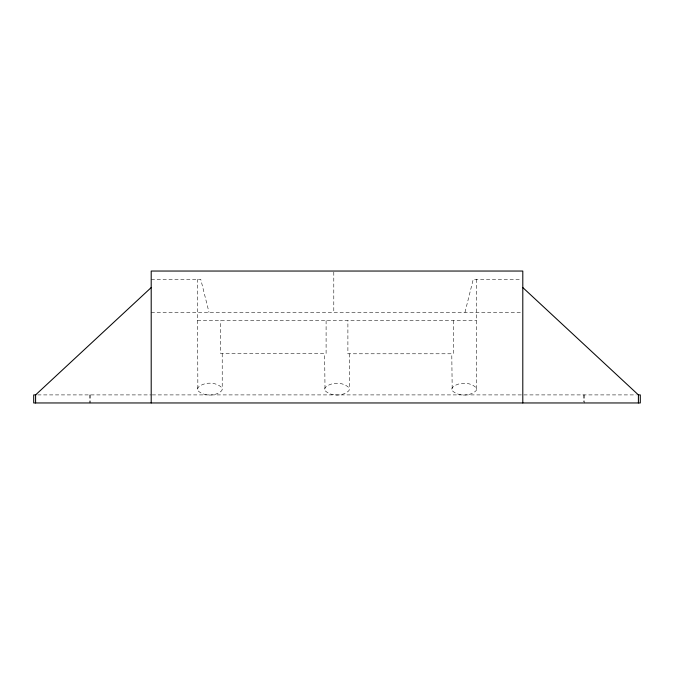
<?xml version="1.0" encoding="UTF-8"?>
<svg xmlns="http://www.w3.org/2000/svg" width="674" height="674" viewBox="0 0 674 674"><rect width="100%" height="100%" fill="white"/><g stroke="black" fill="none" stroke-linecap="round" stroke-linejoin="round"><path stroke-width="0.51" stroke-dasharray="3.37 2.53" d="M464.993 312.323L473.249 279.297L521.76 279.297M197.448 389.151L197.87 387.66C203.717 381.661 215.95 381.661 221.797 387.66L222.218 389.151L221.797 390.642C215.781 396.531 203.877 396.531 197.87 390.642L197.448 279.297M324.615 389.151L325.037 387.66C331.153 381.77 342.847 381.77 348.964 387.66L349.385 389.151L348.964 390.642C342.948 396.531 331.044 396.531 325.037 390.642L324.615 353.614M451.782 389.151L452.203 387.66C458.21 381.77 470.123 381.77 476.13 387.66L476.552 389.151L476.13 390.642C470.123 396.531 458.21 396.531 452.203 390.642L451.782 353.783M151.203 279.297L200.751 279.297L209.007 312.323M151.203 312.323L522.797 312.323M197.448 320.58L476.552 320.58M37.702 394.905L151.203 394.905M152.248 394.905L521.752 394.905M523.85 394.905L636.307 394.905M584.703 394.905L584.703 402.959M583.448 394.905L583.448 401.957M476.552 279.297L476.552 389.151M453.265 320.58L453.265 353.783L347.894 353.783L347.894 320.58M349.385 353.783L349.385 389.151M333.79 272.069L333.79 312.323M326.098 320.58L326.098 353.614L220.727 353.614L220.727 320.58M222.218 353.614L222.218 389.151M90.712 394.905L90.712 402.959M89.465 394.905L89.465 402.959"/><path stroke-width="1.01" d="M151.203 287.554L35.596 394.905L35.596 402.959M35.806 394.905L33.7 394.905L33.7 402.959L640.3 402.959L640.3 394.905L638.202 394.905M522.797 287.554L638.404 394.905L638.404 402.959M522.797 402.959L522.797 271.041L151.203 271.041L151.203 402.959"/></g></svg>
